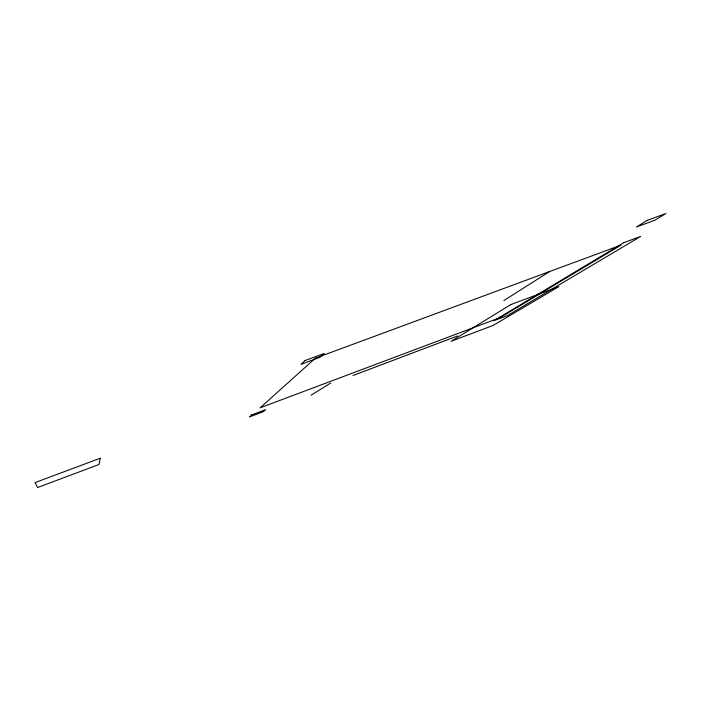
<?xml version="1.0" encoding="UTF-8"?>
<svg xmlns="http://www.w3.org/2000/svg" width="701" height="701" viewBox="0 0 701 701"><rect width="100%" height="100%" fill="white"/><g stroke="black" fill="none" stroke-linecap="round" stroke-linejoin="round"><path stroke-width="1.05" d="M503.896 300.545L549.654 271.515M311.06 395.233L330.644 383.079M353.006 375.508L457.771 335.902M100.19 458.235L99.069 464.465L37.609 487.51L35.05 482.595L100.19 458.235M305.049 360.551L300.957 364.354L319.849 357.361L324.274 353.444L305.049 360.551M251.589 414.948L249.319 416.99L263.199 411.759L265.644 409.656L251.589 414.948M315.415 358.167L260.08 407.842L499.927 317.711L621.033 245.113L315.415 358.167M647.251 220.342L636.464 226.984L654.857 220.228L665.95 213.49L647.251 220.342M510.819 304.584L451.12 341.282L493.11 325.457L558.89 286.604L510.819 304.584M623.846 242.642L494.056 320.637L507.244 315.678L640.688 236.421L623.846 242.642"/></g></svg>
